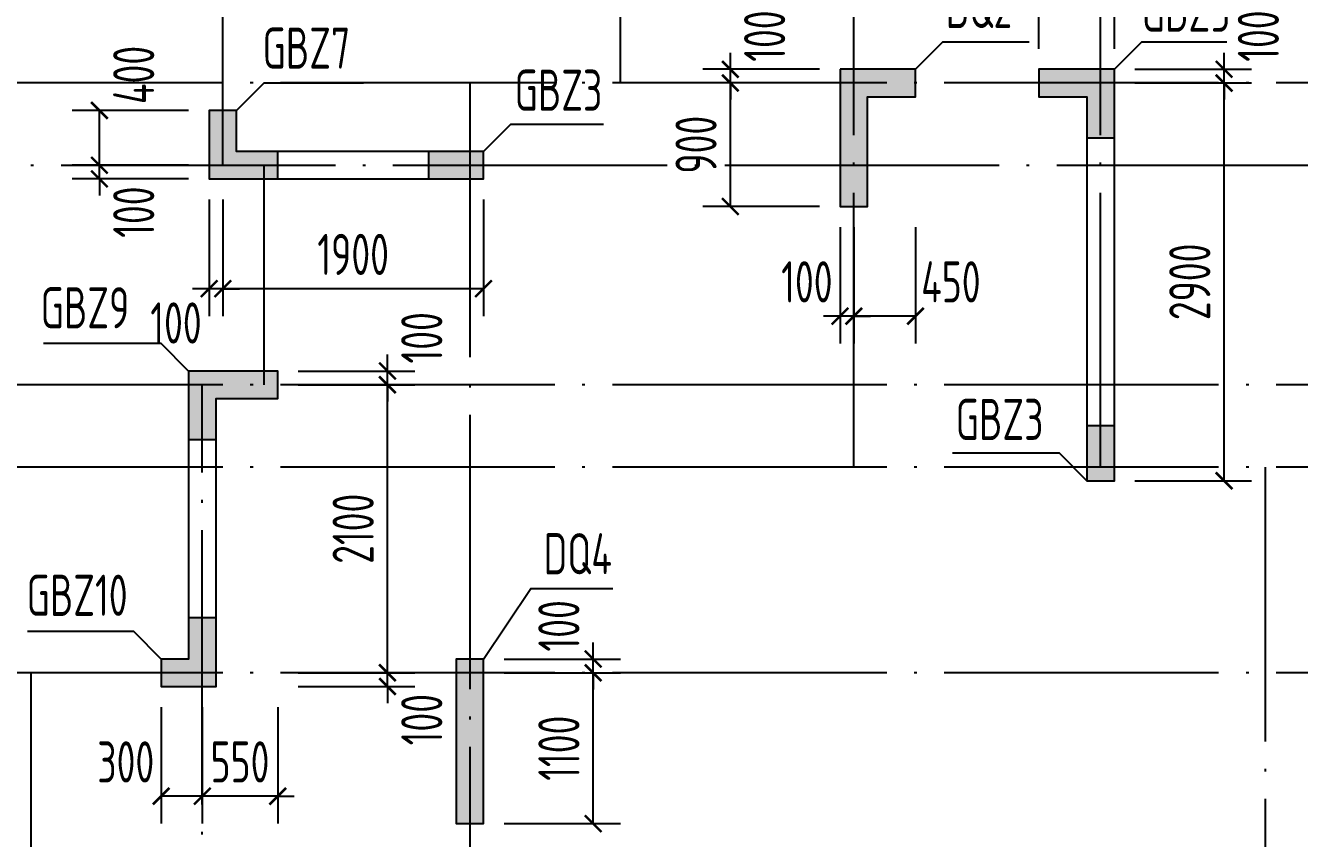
# Model space of a CAD drawing. Extents: x -812054 to 22247, y -644080 to 1003627.
# Drawn here: x -443323 to -434033, y -356935 to -351007 of the extents above; entities that cross this region are included whole.
import ezdxf
from ezdxf.enums import TextEntityAlignment as Align

# ---------------------------------------------------------------- set-up
doc = ezdxf.new("R2010")
doc.units = 0
doc.header["$LTSCALE"] = 1000
doc.linetypes.add('DOTE', pattern=[2.42, 2, -0.2, 0.02, -0.2])
doc.layers.get('0').update_dxf_attribs({"linetype": 'CONTINUOUS'})
doc.layers.get('DEFPOINTS').update_dxf_attribs({"linetype": 'CONTINUOUS'})
for name, color, linetype in [('A-DOTE', 10, 'DOTE'), ('S-Q墙实线', 6, 'CONTINUOUS'), ('S-Q墙标注', 3, 'CONTINUOUS'), ('S-X详图填充', 252, 'CONTINUOUS'), ('S-X详图实线', 4, 'CONTINUOUS'), ('S-Z柱编号', 6, 'CONTINUOUS')]:
    doc.layers.add(name, color=color, linetype=linetype)
doc.styles.add('TSSD_REIN', font='tssdeng.shx', dxfattribs={"width": 0.7, "height": 300, "bigfont": 'tssdchn.shx'})
doc.styles.add('结构文字', font='zstxt.shx', dxfattribs={"width": 0.7, "bigfont": 'zshz.shx'})
doc.dimstyles.new('STRUCK', dxfattribs={"dimtxt": 400, "dimasz": 121, "dimexe": 200, "dimexo": 150, "dimgap": 115, "dimtad": 1, "dimdec": 0, "dimdsep": 46, "dimtxsty": '结构文字', "dimblk": 'ARCHTICK', "dimcen": 400, "dimclrd": 3, "dimclre": 3, "dimclrt": 7, "dimadec": 0, "dimazin": 0, "dimtfac": 1, "dimtdec": 0, "dimtix": 1, "dimtmove": 2, "dimatfit": 3, "dimldrblk": '_DIMX', "dimfxl": 1, "dimtolj": 1, "dimtzin": 0, "dimarcsym": 0})

# ---------------------------------------------------------------- blocks, each defined once
blk = doc.blocks.new('20210726.16395156')
at = {"layer": 'A-DOTE'}
for p, q in [((43500, 13100.3), (43500, 18249.9)), ((46400, 13700), (46400, 18249.9)), ((48100, 10900), (48100, 18249.9)), ((49900, 10900), (49900, 18249.9)), ((55600, 13700), (3600, 13700)), ((45299.8, 13700), (45300, 3600)), ((3600, 13100.3), (55600, 13100.3)), ((43800, 11500), (43800, 13100)), ((55600, 11500), (3600, 11500)), ((43350, 3600.2), (43350, 11500)), ((55600, 10900), (3600, 10900)), ((51100, 10900), (51100, 3600)), ((55600, 9400), (3600, 9400)), ((42100, 9400), (42100, 3600))]:
    blk.add_line(p, q, dxfattribs=at)
blk = doc.blocks.new('_ArchTick')
at = {"color": 0, "linetype": 'ByBlock', "const_width": 0.15}
blk.add_lwpolyline([(-0.5, -0.5), (0.5, 0.5)], dxfattribs=at)
blk = doc.blocks.new('*D2102')
at = {"layer": 'DEFPOINTS', "color": 0, "transparency": 16777216}
for p in [(-435383.5, -351426.3), (-434583.5, -351426.3), (-435383.5, -354326.3)]:
    blk.add_point(p, dxfattribs=at)
at = {"layer": 'S-Q墙标注', "color": 3, "lineweight": -2, "transparency": 16777216}
for p, q in [((-435233.5, -351426.3), (-434383.5, -351426.3)), ((-434583.5, -354326.3), (-434583.5, -351426.3)), ((-435233.5, -354326.3), (-434383.5, -354326.3))]:
    blk.add_line(p, q, dxfattribs=at)
at = {"layer": 'S-Q墙标注', "color": 3, "lineweight": -2, "transparency": 16777216, "xscale": 121, "yscale": 121, "zscale": 121}
for p, rotation in [((-434583.5, -351426.3), 90), ((-434583.5, -354326.3), 270)]:
    blk.add_blockref('_ArchTick', p, dxfattribs=dict(at, rotation=rotation))
at = {"layer": 'S-Q墙标注', "color": 7, "transparency": 16777216, "insert": (-434833.5, -352876.3), "char_height": 300, "attachment_point": 5, "rotation": 90, "style": 'TSSD_REIN'}
blk.add_mtext('\\A1;2900', dxfattribs=at)
blk = doc.blocks.new('_DIMX')
blk.add_line((-150, 0), (150, 0))
at = {"const_width": 50}
blk.add_lwpolyline([(-70, -70), (70, 70)], dxfattribs=at)
blk = doc.blocks.new('*D2103')
at = {"layer": 'DEFPOINTS', "color": 0, "transparency": 16777216}
for p in [(-435383.5, -351326.3), (-434583.5, -351326.3), (-435383.5, -351426.3)]:
    blk.add_point(p, dxfattribs=at)
at = {"layer": 'S-Q墙标注', "color": 3, "lineweight": -2, "transparency": 16777216}
for p, q in [((-434583.5, -351326.3), (-434583.5, -351205.3)), ((-435233.5, -351326.3), (-434383.5, -351326.3)), ((-434583.5, -351426.3), (-434583.5, -351326.3)), ((-435233.5, -351426.3), (-434383.5, -351426.3)), ((-434583.5, -351426.3), (-434583.5, -351547.3))]:
    blk.add_line(p, q, dxfattribs=at)
at = {"layer": 'S-Q墙标注', "color": 3, "lineweight": -2, "transparency": 16777216, "xscale": 121, "yscale": 121, "zscale": 121}
for p, rotation in [((-434583.5, -351326.3), 270), ((-434583.5, -351426.3), 90)]:
    blk.add_blockref('_ArchTick', p, dxfattribs=dict(at, rotation=rotation))
at = {"layer": 'S-Q墙标注', "color": 7, "transparency": 16777216, "insert": (-434333.5, -351084.4), "char_height": 300, "attachment_point": 5, "rotation": 90, "style": 'TSSD_REIN'}
blk.add_mtext('\\A1;100', dxfattribs=at)
blk = doc.blocks.new('*D2104')
at = {"layer": 'DEFPOINTS', "color": 0, "transparency": 16777216}
for p in [(-435483.5, -350526.3), (-435483.5, -351326.3), (-435383.5, -351326.3)]:
    blk.add_point(p, dxfattribs=at)
at = {"layer": 'S-Q墙标注', "color": 3, "lineweight": -2, "transparency": 16777216}
for p, q in [((-435483.5, -351176.3), (-435483.5, -350326.3)), ((-435383.5, -351176.3), (-435383.5, -350326.3)), ((-435483.5, -350526.3), (-435604.5, -350526.3)), ((-435383.5, -350526.3), (-435483.5, -350526.3)), ((-435383.5, -350526.3), (-435262.5, -350526.3))]:
    blk.add_line(p, q, dxfattribs=at)
at = {"layer": 'S-Q墙标注', "color": 3, "lineweight": -2, "transparency": 16777216, "xscale": 121, "yscale": 121, "zscale": 121}
blk.add_blockref('_ArchTick', (-435483.5, -350526.3), dxfattribs=at)
at = {"layer": 'S-Q墙标注', "color": 3, "lineweight": -2, "transparency": 16777216, "xscale": 121, "yscale": 121, "zscale": 121, "rotation": 180}
blk.add_blockref('_ArchTick', (-435383.5, -350526.3), dxfattribs=at)
at = {"layer": 'S-Q墙标注', "color": 7, "transparency": 16777216, "insert": (-435141.6, -350276.3), "char_height": 300, "attachment_point": 5, "style": 'TSSD_REIN'}
blk.add_mtext('\\A1;100', dxfattribs=at)
blk = doc.blocks.new('*D2105')
at = {"layer": 'DEFPOINTS', "color": 0, "transparency": 16777216}
for p in [(-435933.5, -350526.3), (-435933.5, -351326.3), (-435483.5, -351326.3)]:
    blk.add_point(p, dxfattribs=at)
at = {"layer": 'S-Q墙标注', "color": 3, "lineweight": -2, "transparency": 16777216}
for p, q in [((-435933.5, -351176.3), (-435933.5, -350326.3)), ((-435483.5, -351176.3), (-435483.5, -350326.3)), ((-435483.5, -350526.3), (-435933.5, -350526.3))]:
    blk.add_line(p, q, dxfattribs=at)
at = {"layer": 'S-Q墙标注', "color": 3, "lineweight": -2, "transparency": 16777216, "xscale": 121, "yscale": 121, "zscale": 121, "rotation": 180}
blk.add_blockref('_ArchTick', (-435933.5, -350526.3), dxfattribs=at)
at = {"layer": 'S-Q墙标注', "color": 3, "lineweight": -2, "transparency": 16777216, "xscale": 121, "yscale": 121, "zscale": 121}
blk.add_blockref('_ArchTick', (-435483.5, -350526.3), dxfattribs=at)
at = {"layer": 'S-Q墙标注', "color": 7, "transparency": 16777216, "insert": (-436191.6, -350276.3), "char_height": 300, "attachment_point": 5, "style": 'TSSD_REIN'}
blk.add_mtext('\\A1;450', dxfattribs=at)
blk = doc.blocks.new('*D2106')
at = {"layer": 'DEFPOINTS', "color": 0, "transparency": 16777216}
for p in [(-438183.5, -351426.3), (-437383.5, -351426.3), (-437383.5, -352326.3)]:
    blk.add_point(p, dxfattribs=at)
at = {"layer": 'S-Q墙标注', "color": 3, "lineweight": -2, "transparency": 16777216}
for p, q in [((-437533.5, -351426.3), (-438383.5, -351426.3)), ((-438183.5, -352326.3), (-438183.5, -351426.3)), ((-437533.5, -352326.3), (-438383.5, -352326.3))]:
    blk.add_line(p, q, dxfattribs=at)
at = {"layer": 'S-Q墙标注', "color": 3, "lineweight": -2, "transparency": 16777216, "xscale": 121, "yscale": 121, "zscale": 121}
for p, rotation in [((-438183.5, -351426.3), 90), ((-438183.5, -352326.3), 270)]:
    blk.add_blockref('_ArchTick', p, dxfattribs=dict(at, rotation=rotation))
at = {"layer": 'S-Q墙标注', "color": 7, "transparency": 16777216, "insert": (-438433.5, -351876.3), "char_height": 300, "attachment_point": 5, "rotation": 90, "style": 'TSSD_REIN'}
blk.add_mtext('\\A1;900', dxfattribs=at)
blk = doc.blocks.new('*D2107')
at = {"layer": 'DEFPOINTS', "color": 0, "transparency": 16777216}
for p in [(-438183.5, -351326.3), (-437383.5, -351326.3), (-437383.5, -351426.3)]:
    blk.add_point(p, dxfattribs=at)
at = {"layer": 'S-Q墙标注', "color": 3, "lineweight": -2, "transparency": 16777216}
for p, q in [((-438183.5, -351326.3), (-438183.5, -351205.3)), ((-437533.5, -351326.3), (-438383.5, -351326.3)), ((-438183.5, -351426.3), (-438183.5, -351326.3)), ((-437533.5, -351426.3), (-438383.5, -351426.3)), ((-438183.5, -351426.3), (-438183.5, -351547.3))]:
    blk.add_line(p, q, dxfattribs=at)
at = {"layer": 'S-Q墙标注', "color": 3, "lineweight": -2, "transparency": 16777216, "xscale": 121, "yscale": 121, "zscale": 121}
for p, rotation in [((-438183.5, -351326.3), 270), ((-438183.5, -351426.3), 90)]:
    blk.add_blockref('_ArchTick', p, dxfattribs=dict(at, rotation=rotation))
at = {"layer": 'S-Q墙标注', "color": 7, "transparency": 16777216, "insert": (-437933.5, -351084.4), "char_height": 300, "attachment_point": 5, "rotation": 90, "style": 'TSSD_REIN'}
blk.add_mtext('\\A1;100', dxfattribs=at)
blk = doc.blocks.new('*D2108')
at = {"layer": 'DEFPOINTS', "color": 0, "transparency": 16777216}
for p in [(-437283.5, -352326.3), (-436833.6, -352326.3), (-437283.5, -353126.3)]:
    blk.add_point(p, dxfattribs=at)
at = {"layer": 'S-Q墙标注', "color": 3, "lineweight": -2, "transparency": 16777216}
for p, q in [((-437283.5, -352476.3), (-437283.5, -353326.3)), ((-436833.6, -352476.3), (-436833.6, -353326.3)), ((-436833.6, -353126.3), (-437283.5, -353126.3))]:
    blk.add_line(p, q, dxfattribs=at)
at = {"layer": 'S-Q墙标注', "color": 3, "lineweight": -2, "transparency": 16777216, "xscale": 121, "yscale": 121, "zscale": 121, "rotation": 180}
blk.add_blockref('_ArchTick', (-437283.5, -353126.3), dxfattribs=at)
at = {"layer": 'S-Q墙标注', "color": 3, "lineweight": -2, "transparency": 16777216, "xscale": 121, "yscale": 121, "zscale": 121}
blk.add_blockref('_ArchTick', (-436833.6, -353126.3), dxfattribs=at)
at = {"layer": 'S-Q墙标注', "color": 7, "transparency": 16777216, "insert": (-436575.5, -352876.3), "char_height": 300, "attachment_point": 5, "style": 'TSSD_REIN'}
blk.add_mtext('\\A1;450', dxfattribs=at)
blk = doc.blocks.new('*D2109')
at = {"layer": 'DEFPOINTS', "color": 0, "transparency": 16777216}
for p in [(-437383.5, -352326.3), (-437283.5, -352326.3), (-437383.5, -353126.3)]:
    blk.add_point(p, dxfattribs=at)
at = {"layer": 'S-Q墙标注', "color": 3, "lineweight": -2, "transparency": 16777216}
for p, q in [((-437383.5, -352476.3), (-437383.5, -353326.3)), ((-437283.5, -352476.3), (-437283.5, -353326.3)), ((-437383.5, -353126.3), (-437504.5, -353126.3)), ((-437283.5, -353126.3), (-437383.5, -353126.3)), ((-437283.5, -353126.3), (-437162.5, -353126.3))]:
    blk.add_line(p, q, dxfattribs=at)
at = {"layer": 'S-Q墙标注', "color": 3, "lineweight": -2, "transparency": 16777216, "xscale": 121, "yscale": 121, "zscale": 121}
blk.add_blockref('_ArchTick', (-437383.5, -353126.3), dxfattribs=at)
at = {"layer": 'S-Q墙标注', "color": 3, "lineweight": -2, "transparency": 16777216, "xscale": 121, "yscale": 121, "zscale": 121, "rotation": 180}
blk.add_blockref('_ArchTick', (-437283.5, -353126.3), dxfattribs=at)
at = {"layer": 'S-Q墙标注', "color": 7, "transparency": 16777216, "insert": (-437625.4, -352876.3), "char_height": 300, "attachment_point": 5, "style": 'TSSD_REIN'}
blk.add_mtext('\\A1;100', dxfattribs=at)
blk = doc.blocks.new('*D2110')
at = {"layer": 'DEFPOINTS', "color": 0, "transparency": 16777216}
for p in [(-442783.5, -352026), (-441983.5, -352026), (-441983.5, -352126)]:
    blk.add_point(p, dxfattribs=at)
at = {"layer": 'S-Q墙标注', "color": 3, "lineweight": -2, "transparency": 16777216}
for p, q in [((-442783.5, -352026), (-442783.5, -351905)), ((-442133.5, -352026), (-442983.5, -352026)), ((-442783.5, -352126), (-442783.5, -352026)), ((-442133.5, -352126), (-442983.5, -352126)), ((-442783.5, -352126), (-442783.5, -352247))]:
    blk.add_line(p, q, dxfattribs=at)
at = {"layer": 'S-Q墙标注', "color": 3, "lineweight": -2, "transparency": 16777216, "xscale": 121, "yscale": 121, "zscale": 121}
for p, rotation in [((-442783.5, -352026), 270), ((-442783.5, -352126), 90)]:
    blk.add_blockref('_ArchTick', p, dxfattribs=dict(at, rotation=rotation))
at = {"layer": 'S-Q墙标注', "color": 7, "transparency": 16777216, "insert": (-442533.5, -352367.9), "char_height": 300, "attachment_point": 5, "rotation": 90, "style": 'TSSD_REIN'}
blk.add_mtext('\\A1;100', dxfattribs=at)
blk = doc.blocks.new('*D2111')
at = {"layer": 'DEFPOINTS', "color": 0, "transparency": 16777216}
for p in [(-442783.5, -351626), (-441983.5, -351626), (-441983.5, -352026)]:
    blk.add_point(p, dxfattribs=at)
at = {"layer": 'S-Q墙标注', "color": 3, "lineweight": -2, "transparency": 16777216}
for p, q in [((-442133.5, -351626), (-442983.5, -351626)), ((-442783.5, -352026), (-442783.5, -351626)), ((-442133.5, -352026), (-442983.5, -352026))]:
    blk.add_line(p, q, dxfattribs=at)
at = {"layer": 'S-Q墙标注', "color": 3, "lineweight": -2, "transparency": 16777216, "xscale": 121, "yscale": 121, "zscale": 121}
for p, rotation in [((-442783.5, -351626), 90), ((-442783.5, -352026), 270)]:
    blk.add_blockref('_ArchTick', p, dxfattribs=dict(at, rotation=rotation))
at = {"layer": 'S-Q墙标注', "color": 7, "transparency": 16777216, "insert": (-442533.5, -351367.9), "char_height": 300, "attachment_point": 5, "rotation": 90, "style": 'TSSD_REIN'}
blk.add_mtext('\\A1;400', dxfattribs=at)
blk = doc.blocks.new('*D2112')
at = {"layer": 'DEFPOINTS', "color": 0, "transparency": 16777216}
for p in [(-441883.5, -352126), (-439983.5, -352126), (-441883.5, -352926)]:
    blk.add_point(p, dxfattribs=at)
at = {"layer": 'S-Q墙标注', "color": 3, "lineweight": -2, "transparency": 16777216}
for p, q in [((-441883.5, -352276), (-441883.5, -353126)), ((-439983.5, -352276), (-439983.5, -353126)), ((-439983.5, -352926), (-441883.5, -352926))]:
    blk.add_line(p, q, dxfattribs=at)
at = {"layer": 'S-Q墙标注', "color": 3, "lineweight": -2, "transparency": 16777216, "xscale": 121, "yscale": 121, "zscale": 121, "rotation": 180}
blk.add_blockref('_ArchTick', (-441883.5, -352926), dxfattribs=at)
at = {"layer": 'S-Q墙标注', "color": 3, "lineweight": -2, "transparency": 16777216, "xscale": 121, "yscale": 121, "zscale": 121}
blk.add_blockref('_ArchTick', (-439983.5, -352926), dxfattribs=at)
at = {"layer": 'S-Q墙标注', "color": 7, "transparency": 16777216, "insert": (-440933.5, -352676), "char_height": 300, "attachment_point": 5, "style": 'TSSD_REIN'}
blk.add_mtext('\\A1;1900', dxfattribs=at)
blk = doc.blocks.new('*D2113')
at = {"layer": 'DEFPOINTS', "color": 0, "transparency": 16777216}
for p in [(-441983.5, -352126), (-441883.5, -352126), (-441983.5, -352926)]:
    blk.add_point(p, dxfattribs=at)
at = {"layer": 'S-Q墙标注', "color": 3, "lineweight": -2, "transparency": 16777216}
for p, q in [((-441983.5, -352276), (-441983.5, -353126)), ((-441883.5, -352276), (-441883.5, -353126)), ((-441983.5, -352926), (-442104.5, -352926)), ((-441883.5, -352926), (-441983.5, -352926)), ((-441883.5, -352926), (-441762.5, -352926))]:
    blk.add_line(p, q, dxfattribs=at)
at = {"layer": 'S-Q墙标注', "color": 3, "lineweight": -2, "transparency": 16777216, "xscale": 121, "yscale": 121, "zscale": 121}
blk.add_blockref('_ArchTick', (-441983.5, -352926), dxfattribs=at)
at = {"layer": 'S-Q墙标注', "color": 3, "lineweight": -2, "transparency": 16777216, "xscale": 121, "yscale": 121, "zscale": 121, "rotation": 180}
blk.add_blockref('_ArchTick', (-441883.5, -352926), dxfattribs=at)
at = {"layer": 'S-Q墙标注', "color": 7, "transparency": 16777216, "insert": (-442225.4, -353176), "char_height": 300, "attachment_point": 5, "style": 'TSSD_REIN'}
blk.add_mtext('\\A1;100', dxfattribs=at)
blk = doc.blocks.new('*D2118')
at = {"layer": 'DEFPOINTS', "color": 0, "transparency": 16777216}
for p in [(-441483.4, -355726.3), (-440683.4, -355726.3), (-441483.4, -355826.3)]:
    blk.add_point(p, dxfattribs=at)
at = {"layer": 'S-Q墙标注', "color": 3, "lineweight": -2, "transparency": 16777216}
for p, q in [((-440683.4, -355726.3), (-440683.4, -355605.3)), ((-441333.4, -355726.3), (-440483.4, -355726.3)), ((-440683.4, -355826.3), (-440683.4, -355726.3)), ((-441333.4, -355826.3), (-440483.4, -355826.3)), ((-440683.4, -355826.3), (-440683.4, -355947.3))]:
    blk.add_line(p, q, dxfattribs=at)
at = {"layer": 'S-Q墙标注', "color": 3, "lineweight": -2, "transparency": 16777216, "xscale": 121, "yscale": 121, "zscale": 121}
for p, rotation in [((-440683.4, -355726.3), 270), ((-440683.4, -355826.3), 90)]:
    blk.add_blockref('_ArchTick', p, dxfattribs=dict(at, rotation=rotation))
at = {"layer": 'S-Q墙标注', "color": 7, "transparency": 16777216, "insert": (-440433.4, -356068.2), "char_height": 300, "attachment_point": 5, "rotation": 90, "style": 'TSSD_REIN'}
blk.add_mtext('\\A1;100', dxfattribs=at)
blk = doc.blocks.new('*D2119')
at = {"layer": 'DEFPOINTS', "color": 0, "transparency": 16777216}
for p in [(-441483.4, -353626.3), (-440683.4, -353626.3), (-441483.4, -355726.3)]:
    blk.add_point(p, dxfattribs=at)
at = {"layer": 'S-Q墙标注', "color": 3, "lineweight": -2, "transparency": 16777216}
for p, q in [((-441333.4, -353626.3), (-440483.4, -353626.3)), ((-440683.4, -355726.3), (-440683.4, -353626.3)), ((-441333.4, -355726.3), (-440483.4, -355726.3))]:
    blk.add_line(p, q, dxfattribs=at)
at = {"layer": 'S-Q墙标注', "color": 3, "lineweight": -2, "transparency": 16777216, "xscale": 121, "yscale": 121, "zscale": 121}
for p, rotation in [((-440683.4, -353626.3), 90), ((-440683.4, -355726.3), 270)]:
    blk.add_blockref('_ArchTick', p, dxfattribs=dict(at, rotation=rotation))
at = {"layer": 'S-Q墙标注', "color": 7, "transparency": 16777216, "insert": (-440933.4, -354676.3), "char_height": 300, "attachment_point": 5, "rotation": 90, "style": 'TSSD_REIN'}
blk.add_mtext('\\A1;2100', dxfattribs=at)
blk = doc.blocks.new('*D2120')
at = {"layer": 'DEFPOINTS', "color": 0, "transparency": 16777216}
for p in [(-441483.4, -353526.3), (-440683.4, -353526.3), (-441483.4, -353626.3)]:
    blk.add_point(p, dxfattribs=at)
at = {"layer": 'S-Q墙标注', "color": 3, "lineweight": -2, "transparency": 16777216}
for p, q in [((-440683.4, -353526.3), (-440683.4, -353405.3)), ((-441333.4, -353526.3), (-440483.4, -353526.3)), ((-440683.4, -353626.3), (-440683.4, -353526.3)), ((-441333.4, -353626.3), (-440483.4, -353626.3)), ((-440683.4, -353626.3), (-440683.4, -353747.3))]:
    blk.add_line(p, q, dxfattribs=at)
at = {"layer": 'S-Q墙标注', "color": 3, "lineweight": -2, "transparency": 16777216, "xscale": 121, "yscale": 121, "zscale": 121}
for p, rotation in [((-440683.4, -353526.3), 270), ((-440683.4, -353626.3), 90)]:
    blk.add_blockref('_ArchTick', p, dxfattribs=dict(at, rotation=rotation))
at = {"layer": 'S-Q墙标注', "color": 7, "transparency": 16777216, "insert": (-440433.4, -353284.4), "char_height": 300, "attachment_point": 5, "rotation": 90, "style": 'TSSD_REIN'}
blk.add_mtext('\\A1;100', dxfattribs=at)
blk = doc.blocks.new('*D2308')
at = {"layer": 'DEFPOINTS', "color": 0, "transparency": 16777216}
for p in [(-442033.5, -355826.3), (-441483.5, -355826.3), (-442033.5, -356626.3)]:
    blk.add_point(p, dxfattribs=at)
at = {"layer": 'S-Q墙标注', "color": 3, "lineweight": -2, "transparency": 16777216}
for p, q in [((-442033.5, -355976.3), (-442033.5, -356826.3)), ((-441483.5, -355976.3), (-441483.5, -356826.3)), ((-442033.5, -356626.3), (-442154.5, -356626.3)), ((-441483.5, -356626.3), (-442033.5, -356626.3)), ((-441483.5, -356626.3), (-441362.5, -356626.3))]:
    blk.add_line(p, q, dxfattribs=at)
at = {"layer": 'S-Q墙标注', "color": 3, "lineweight": -2, "transparency": 16777216, "xscale": 121, "yscale": 121, "zscale": 121}
blk.add_blockref('_ArchTick', (-442033.5, -356626.3), dxfattribs=at)
at = {"layer": 'S-Q墙标注', "color": 3, "lineweight": -2, "transparency": 16777216, "xscale": 121, "yscale": 121, "zscale": 121, "rotation": 180}
blk.add_blockref('_ArchTick', (-441483.5, -356626.3), dxfattribs=at)
at = {"layer": 'S-Q墙标注', "color": 7, "transparency": 16777216, "insert": (-441758.5, -356376.3), "char_height": 300, "attachment_point": 5, "style": 'TSSD_REIN'}
blk.add_mtext('\\A1;550', dxfattribs=at)
blk = doc.blocks.new('*D2309')
at = {"layer": 'DEFPOINTS', "color": 0, "transparency": 16777216}
for p in [(-442333.5, -355826.3), (-442033.5, -355826.3), (-442333.5, -356626.3)]:
    blk.add_point(p, dxfattribs=at)
at = {"layer": 'S-Q墙标注', "color": 3, "lineweight": -2, "transparency": 16777216}
for p, q in [((-442333.5, -355976.3), (-442333.5, -356826.3)), ((-442033.5, -355976.3), (-442033.5, -356826.3)), ((-442033.5, -356626.3), (-442333.5, -356626.3))]:
    blk.add_line(p, q, dxfattribs=at)
at = {"layer": 'S-Q墙标注', "color": 3, "lineweight": -2, "transparency": 16777216, "xscale": 121, "yscale": 121, "zscale": 121, "rotation": 180}
blk.add_blockref('_ArchTick', (-442333.5, -356626.3), dxfattribs=at)
at = {"layer": 'S-Q墙标注', "color": 3, "lineweight": -2, "transparency": 16777216, "xscale": 121, "yscale": 121, "zscale": 121}
blk.add_blockref('_ArchTick', (-442033.5, -356626.3), dxfattribs=at)
at = {"layer": 'S-Q墙标注', "color": 7, "transparency": 16777216, "insert": (-442591.5, -356376.3), "char_height": 300, "attachment_point": 5, "style": 'TSSD_REIN'}
blk.add_mtext('\\A1;300', dxfattribs=at)
blk = doc.blocks.new('*D2441')
at = {"layer": 'DEFPOINTS', "color": 0, "transparency": 16777216}
for p in [(-439983.5, -355726.3), (-439183.5, -355726.3), (-439983.5, -356826.3)]:
    blk.add_point(p, dxfattribs=at)
at = {"layer": 'S-Q墙标注', "color": 3, "lineweight": -2, "transparency": 16777216}
for p, q in [((-439833.5, -355726.3), (-438983.5, -355726.3)), ((-439183.5, -356826.3), (-439183.5, -355726.3)), ((-439833.5, -356826.3), (-438983.5, -356826.3))]:
    blk.add_line(p, q, dxfattribs=at)
at = {"layer": 'S-Q墙标注', "color": 3, "lineweight": -2, "transparency": 16777216, "xscale": 121, "yscale": 121, "zscale": 121}
for p, rotation in [((-439183.5, -355726.3), 90), ((-439183.5, -356826.3), 270)]:
    blk.add_blockref('_ArchTick', p, dxfattribs=dict(at, rotation=rotation))
at = {"layer": 'S-Q墙标注', "color": 7, "transparency": 16777216, "insert": (-439433.5, -356276.3), "char_height": 300, "attachment_point": 5, "rotation": 90, "style": 'TSSD_REIN'}
blk.add_mtext('\\A1;1100', dxfattribs=at)
blk = doc.blocks.new('*D2442')
at = {"layer": 'DEFPOINTS', "color": 0, "transparency": 16777216}
for p in [(-439983.5, -355626.3), (-439183.5, -355626.3), (-439983.5, -355726.3)]:
    blk.add_point(p, dxfattribs=at)
at = {"layer": 'S-Q墙标注', "color": 3, "lineweight": -2, "transparency": 16777216}
for p, q in [((-439183.5, -355626.3), (-439183.5, -355505.3)), ((-439833.5, -355626.3), (-438983.5, -355626.3)), ((-439183.5, -355726.3), (-439183.5, -355626.3)), ((-439833.5, -355726.3), (-438983.5, -355726.3)), ((-439183.5, -355726.3), (-439183.5, -355847.3))]:
    blk.add_line(p, q, dxfattribs=at)
at = {"layer": 'S-Q墙标注', "color": 3, "lineweight": -2, "transparency": 16777216, "xscale": 121, "yscale": 121, "zscale": 121}
for p, rotation in [((-439183.5, -355626.3), 270), ((-439183.5, -355726.3), 90)]:
    blk.add_blockref('_ArchTick', p, dxfattribs=dict(at, rotation=rotation))
at = {"layer": 'S-Q墙标注', "color": 7, "transparency": 16777216, "insert": (-439433.5, -355384.4), "char_height": 300, "attachment_point": 5, "rotation": 90, "style": 'TSSD_REIN'}
blk.add_mtext('\\A1;100', dxfattribs=at)

msp = doc.modelspace()

# ---------------------------------------------------------------- hatches: boundary and pattern name
at = {"layer": 'S-X详图填充'}
h = msp.add_hatch(color=256, dxfattribs=at)
h.dxf.hatch_style = 1
h.paths.add_polyline_path([(-437383.48, -351326.27), (-437383.48, -352326.27), (-437183.48, -352326.27), (-437183.48, -351526.27), (-436833.56, -351526.27), (-436833.56, -351326.27)])
h = msp.add_hatch(color=256, dxfattribs=at)
h.dxf.hatch_style = 1
h.paths.add_polyline_path([(-435583.46, -351826.27), (-435383.46, -351826.27), (-435383.46, -351326.27), (-435933.46, -351326.27), (-435933.46, -351526.27), (-435583.46, -351526.27)])
h = msp.add_hatch(color=256, dxfattribs=at)
h.dxf.hatch_style = 1
h.paths.add_polyline_path([(-441483.46, -352126), (-441483.46, -351926), (-441783.46, -351926), (-441783.46, -351626), (-441983.46, -351626), (-441983.46, -352126)])
h = msp.add_hatch(color=256, dxfattribs=at)
h.dxf.hatch_style = 1
h.paths.add_polyline_path([(-440383.47, -351926), (-440383.47, -352126), (-439983.47, -352126), (-439983.47, -351926)])
h = msp.add_hatch(color=256, dxfattribs=at)
h.dxf.hatch_style = 1
h.paths.add_polyline_path([(-442133.47, -354026.27), (-441933.47, -354026.27), (-441933.47, -353726.27), (-441483.59, -353726.27), (-441483.59, -353526.27), (-442133.47, -353526.27)])
h = msp.add_hatch(color=256, dxfattribs=at)
h.dxf.hatch_style = 1
h.paths.add_polyline_path([(-435383.46, -353926.27), (-435583.46, -353926.27), (-435583.46, -354326.27), (-435383.46, -354326.27)])
h = msp.add_hatch(color=256, dxfattribs=at)
h.dxf.hatch_style = 1
h.paths.add_polyline_path([(-441933.47, -355326.27), (-442133.47, -355326.27), (-442133.47, -355626.27), (-442333.47, -355626.27), (-442333.47, -355826.27), (-441933.47, -355826.27)])
h = msp.add_hatch(color=256, dxfattribs=at)
h.dxf.hatch_style = 1
h.paths.add_polyline_path([(-440183.48, -356826.27), (-439983.48, -356826.27), (-439983.48, -355626.27), (-440183.48, -355626.27)])

# ---------------------------------------------------------------- linework, layer by layer
at = {"layer": 'S-Q墙实线'}
for points in [[(-437383.48, -351326.27), (-437383.48, -352326.27), (-437183.48, -352326.27), (-437183.48, -351526.27), (-436833.56, -351526.27), (-436833.56, -351326.27)], [(-435383.46, -351326.27), (-435933.46, -351326.27), (-435933.46, -351526.27), (-435583.46, -351526.27), (-435583.46, -354326.27), (-435383.46, -354326.27)], [(-441783.46, -351926), (-441783.46, -351626), (-441983.46, -351626), (-441983.46, -352126), (-441583.59, -352126), (-439983.47, -352126), (-439983.47, -351926), (-441583.59, -351926)], [(-442133.47, -355626.27), (-442333.47, -355626.27), (-442333.47, -355826.27), (-441933.47, -355826.27), (-441933.47, -353726.27), (-441483.59, -353726.27), (-441483.59, -353526.27), (-442133.47, -353526.27)], [(-439983.48, -356826.27), (-439983.48, -355626.27), (-440183.48, -355626.27), (-440183.48, -356826.27)]]:
    msp.add_lwpolyline(points, close=True, dxfattribs=at)
at = {"layer": 'S-X详图实线'}
for points in [[(-437383.48, -351326.27), (-437383.48, -352326.27), (-437183.48, -352326.27), (-437183.48, -351526.27), (-436833.56, -351526.27), (-436833.56, -351326.27), (-437383.48, -351326.27)], [(-435583.46, -351826.27), (-435383.46, -351826.27), (-435383.46, -351326.27), (-435933.46, -351326.27), (-435933.46, -351526.27), (-435583.46, -351526.27), (-435583.46, -351826.27)], [(-441483.46, -352126), (-441483.46, -351926), (-441783.46, -351926), (-441783.46, -351626), (-441983.46, -351626), (-441983.46, -352126), (-441483.46, -352126)], [(-440383.47, -351926), (-440383.47, -352126), (-439983.47, -352126), (-439983.47, -351926), (-440383.47, -351926)], [(-442133.47, -354026.27), (-441933.47, -354026.27), (-441933.47, -353726.27), (-441483.59, -353726.27), (-441483.59, -353526.27), (-442133.47, -353526.27), (-442133.47, -354026.27)], [(-435383.46, -353926.27), (-435583.46, -353926.27), (-435583.46, -354326.27), (-435383.46, -354326.27), (-435383.46, -353926.27)], [(-441933.47, -355326.27), (-442133.47, -355326.27), (-442133.47, -355626.27), (-442333.47, -355626.27), (-442333.47, -355826.27), (-441933.47, -355826.27), (-441933.47, -355326.27)], [(-440183.48, -356826.27), (-439983.48, -356826.27), (-439983.48, -355626.27), (-440183.48, -355626.27), (-440183.48, -356826.27)]]:
    msp.add_lwpolyline(points, close=True, dxfattribs=at)
at = {"layer": 'S-Z柱编号', "color": 7}
for points in [[(-436833.56, -351326.27), (-436633.56, -351126.27), (-436005.13, -351126.27)], [(-435383.48, -351326.27), (-435183.48, -351126.27), (-434563.39, -351126.27)], [(-441783.47, -351626), (-441583.47, -351426), (-440858.86, -351426)], [(-439983.47, -351926), (-439783.47, -351726), (-439109.07, -351726)], [(-442133.47, -353526.27), (-442333.47, -353326.27), (-443191.45, -353326.27)], [(-435583.48, -354326.27), (-435783.48, -354126.27), (-436563.39, -354126.27)], [(-439983.48, -355626.27), (-439637.42, -355111.83), (-439039.91, -355111.83)], [(-442333.47, -355626.27), (-442533.47, -355426.27), (-443308.79, -355426.27)]]:
    msp.add_lwpolyline(points, dxfattribs=at)

# ---------------------------------------------------------------- block references
at = {"layer": 'A-DOTE'}
msp.add_blockref('20210726.16395156', (-485383.47, -365126.32), dxfattribs=at)

# ---------------------------------------------------------------- texts
at = {"layer": 'S-Z柱编号', "color": 7, "style": 'TSSD_REIN', "width": 0.7}
for s, p in [('DQ2', (-436612.58, -351115.48)), ('GBZ5', (-435183.64, -351142.58)), ('GBZ7', (-441594.21, -351411.79)), ('GBZ3', (-439756.65, -351718.87)), ('GBZ9', (-443212.12, -353305.05)), ('GBZ3', (-436540.22, -354119.1)), ('DQ4', (-439544.82, -355098.13)), ('GBZ10', (-443314.71, -355401.3))]:
    msp.add_text(s, height=300, dxfattribs=at).set_placement(p, align=Align.BOTTOM_LEFT)

# ---------------------------------------------------------------- dimensions: what is measured, and where the dimension line sits
at = {"layer": 'S-Q墙标注'}
for base, p1, p2, angle, picture, middle in [((-435933.48, -350526.27), (-435483.47, -351326.27), (-435933.48, -351326.27), 180, '*D2105', (-436191.55, -350276.27)), ((-435483.47, -350526.27), (-435383.48, -351326.27), (-435483.47, -351326.27), 180, '*D2104', (-435141.55, -350276.27)), ((-438183.48, -351326.27), (-437383.48, -351426.27), (-437383.48, -351326.27), 90, '*D2107', (-437933.48, -351084.35)), ((-434583.48, -351326.27), (-435383.48, -351426.27), (-435383.48, -351326.27), 90, '*D2103', (-434333.48, -351084.35)), ((-442783.46, -351626), (-441983.46, -352026), (-441983.46, -351626), 90, '*D2111', (-442533.46, -351367.93)), ((-442783.46, -352026), (-441983.46, -352126), (-441983.46, -352026), 90, '*D2110', (-442533.46, -352367.93)), ((-441983.46, -352926), (-441883.47, -352126), (-441983.46, -352126), 180, '*D2113', (-442225.39, -353176)), ((-437383.48, -353126.27), (-437283.47, -352326.27), (-437383.48, -352326.27), 180, '*D2109', (-437625.4, -352876.27)), ((-437283.47, -353126.27), (-436833.56, -352326.27), (-437283.47, -352326.27), 180, '*D2108', (-436575.48, -352876.27)), ((-440683.4, -353526.27), (-441483.4, -353626.27), (-441483.4, -353526.27), 90, '*D2120', (-440433.4, -353284.35)), ((-439183.48, -355626.27), (-439983.48, -355726.27), (-439983.48, -355626.27), 90, '*D2442', (-439433.48, -355384.35)), ((-440683.4, -355726.27), (-441483.4, -355826.27), (-441483.4, -355726.27), 90, '*D2118', (-440433.4, -356068.2)), ((-442333.46, -356626.3), (-442033.46, -355826.3), (-442333.46, -355826.3), 180, '*D2309', (-442591.53, -356376.3))]:
    dim = msp.add_linear_dim(base=base, p1=p1, p2=p2, angle=angle, dimstyle='STRUCK', override={"dimtxt": 300, "dimgap": 100, "dimtxsty": 'TSSD_REIN'}, dxfattribs=at)
    dim.commit()
    dim.dimension.update_dxf_attribs({"geometry": picture, "text_midpoint": middle, "dimtype": 160})
for base, p1, p2, angle, picture, middle in [((-438183.48, -351426.27), (-437383.48, -352326.27), (-437383.48, -351426.27), 90, '*D2106', (-438433.48, -351876.27)), ((-434583.48, -351426.27), (-435383.48, -354326.27), (-435383.48, -351426.27), 90, '*D2102', (-434833.48, -352876.27)), ((-441883.47, -352926), (-439983.47, -352126), (-441883.47, -352126), 180, '*D2112', (-440933.47, -352676)), ((-440683.4, -353626.27), (-441483.4, -355726.27), (-441483.4, -353626.27), 90, '*D2119', (-440933.4, -354676.27)), ((-439183.48, -355726.27), (-439983.48, -356826.27), (-439983.48, -355726.27), 90, '*D2441', (-439433.48, -356276.27)), ((-442033.46, -356626.3), (-441483.47, -355826.3), (-442033.46, -355826.3), 180, '*D2308', (-441758.46, -356376.3))]:
    dim = msp.add_linear_dim(base=base, p1=p1, p2=p2, angle=angle, dimstyle='STRUCK', override={"dimtxt": 300, "dimgap": 100, "dimtxsty": 'TSSD_REIN'}, dxfattribs=at)
    dim.commit()
    dim.dimension.update_dxf_attribs({"geometry": picture, "text_midpoint": middle})

doc.saveas('drawing.dxf')
